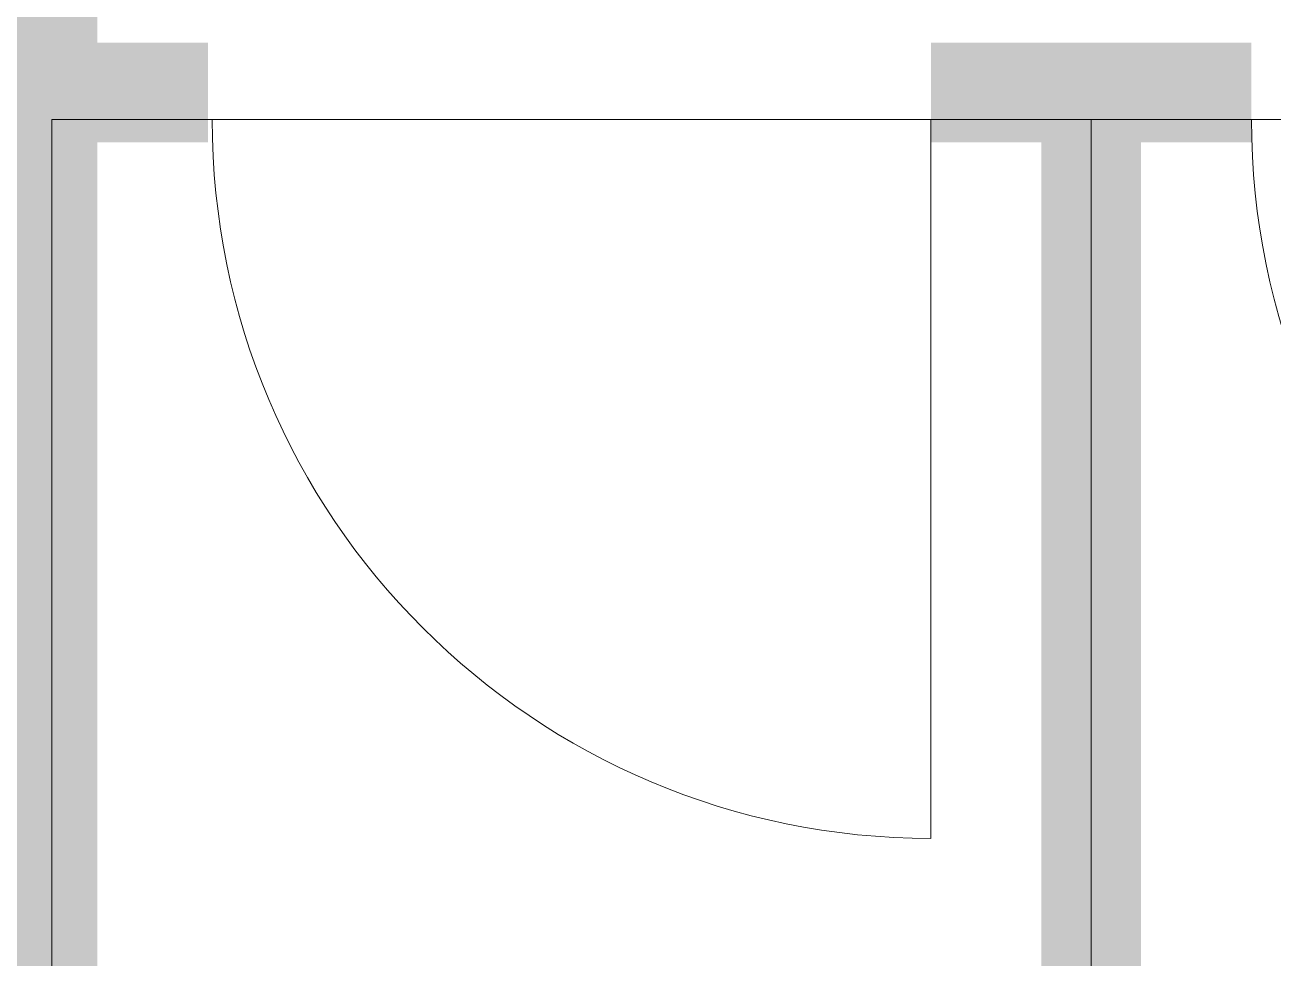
# Model space of a CAD drawing. Header units: millimetres. Extents: x -376000 to 292178, y -193032 to 188048.
# Drawn here: x -233958 to -232830, y -107439 to -106595 of the extents above; entities that cross this region are included whole.
import ezdxf

# ---------------------------------------------------------------- set-up
doc = ezdxf.new("R2010")
doc.units = ezdxf.units.MM
doc.layers.add('02_既存平面-内部建具・サッシ', color=7, linetype='Continuous', lineweight=18)
doc.layers.add('_区分表-C_A：塗（壁）-2 (2D)', color=7, linetype='Continuous', lineweight=5)
doc.layers.add('03_0.15', color=7, linetype='Continuous', lineweight=15, true_color=0x990099)
doc.layers.add('08_ハッチ・色', color=7, linetype='Continuous', lineweight=5, true_color=0x888888)

# ---------------------------------------------------------------- blocks, each defined once
blk = doc.blocks.new('グループ-342')
at = {"layer": '03_0.15', "flags": 128}
blk.add_lwpolyline([(-232994, -106680.4), (-232054, -106680.4), (-232054, -108280.4), (-232994, -108280.4)], close=True, dxfattribs=at)
at = {"layer": '03_0.15'}
blk.add_arc((-232199, -106680.4), 650, 180, 270, dxfattribs=at)
blk = doc.blocks.new('グループ-344')
at = {"layer": '03_0.15'}
blk.add_line((-233139, -106680.4), (-233139, -107330.4), dxfattribs=at)
at = {"layer": '03_0.15', "flags": 128}
blk.add_lwpolyline([(-233934, -106680.4), (-232994, -106680.4), (-232994, -108280.4), (-233934, -108280.4)], close=True, dxfattribs=at)
at = {"layer": '03_0.15'}
blk.add_arc((-233139, -106680.4), 650, 180, 270, dxfattribs=at)
blk = doc.blocks.new('グループ-367')
at = {"layer": '03_0.15', "flags": 128}
blk.add_lwpolyline([(-232994, -106680.4), (-232054, -106680.4), (-232054, -108280.4), (-232994, -108280.4)], close=True, dxfattribs=at)
at = {"layer": '03_0.15'}
blk.add_arc((-232199, -106680.4), 650, 180, 270, dxfattribs=at)
blk = doc.blocks.new('グループ-369')
at = {"layer": '03_0.15'}
blk.add_line((-233139, -106680.4), (-233139, -107330.4), dxfattribs=at)
at = {"layer": '03_0.15', "flags": 128}
blk.add_lwpolyline([(-233934, -106680.4), (-232994, -106680.4), (-232994, -108280.4), (-233934, -108280.4)], close=True, dxfattribs=at)
at = {"layer": '03_0.15'}
blk.add_arc((-233139, -106680.4), 650, 180, 270, dxfattribs=at)
blk = doc.blocks.new('区分表-C_A：塗（壁）-2 (2D)')
at = {"layer": '08_ハッチ・色', "color": 141}
for points in [[(-233892.8, -103180.9), (-233982.8, -103180.9), (-233892.8, -108260.9), (-233982.8, -108260.9)], [(-233892.8, -103180.9), (-233982.8, -103180.9), (-233892.8, -108260.9), (-233982.8, -108260.9)], [(-233892.8, -103180.9), (-233982.8, -103180.9), (-233892.8, -108260.9), (-233982.8, -108260.9)], [(-233892.8, -103180.9), (-233982.8, -103180.9), (-233892.8, -108260.9), (-233982.8, -108260.9)], [(-233892.8, -106610.9), (-233892.8, -106700.9), (-233792.8, -106610.9), (-233792.8, -106700.9)], [(-233892.8, -106610.9), (-233892.8, -106700.9), (-233792.8, -106610.9), (-233792.8, -106700.9)], [(-233892.8, -106610.9), (-233892.8, -106700.9), (-233792.8, -106610.9), (-233792.8, -106700.9)], [(-233892.8, -106610.9), (-233892.8, -106700.9), (-233792.8, -106610.9), (-233792.8, -106700.9)], [(-233139, -106610.9), (-233139, -106700.9), (-233039, -106610.9), (-233039, -106700.9)], [(-233139, -106610.9), (-233139, -106700.9), (-233039, -106610.9), (-233039, -106700.9)], [(-233139, -106610.9), (-233139, -106700.9), (-233039, -106610.9), (-233039, -106700.9)], [(-233139, -106610.9), (-233139, -106700.9), (-233039, -106610.9), (-233039, -106700.9)], [(-232949, -106610.9), (-233039, -106610.9), (-232949, -108260.9), (-233039, -108260.9)], [(-232949, -106610.9), (-233039, -106610.9), (-232949, -108260.9), (-233039, -108260.9)], [(-232949, -106610.9), (-233039, -106610.9), (-232949, -108260.9), (-233039, -108260.9)], [(-232949, -106610.9), (-233039, -106610.9), (-232949, -108260.9), (-233039, -108260.9)], [(-232949, -106610.9), (-232949, -106700.9), (-232849, -106610.9), (-232849, -106700.9)], [(-232949, -106610.9), (-232949, -106700.9), (-232849, -106610.9), (-232849, -106700.9)], [(-232949, -106610.9), (-232949, -106700.9), (-232849, -106610.9), (-232849, -106700.9)], [(-232949, -106610.9), (-232949, -106700.9), (-232849, -106610.9), (-232849, -106700.9)]]:
    blk.add_solid(points, dxfattribs=at)
at = {"layer": '02_既存平面-内部建具・サッシ', "color": 7, "transparency": 33554559}
for name in ['グループ-344', 'グループ-369', 'グループ-342', 'グループ-367']:
    blk.add_blockref(name, (0, 0), dxfattribs=at)

msp = doc.modelspace()

# ---------------------------------------------------------------- block references
at = {"layer": '_区分表-C_A：塗（壁）-2 (2D)'}
msp.add_blockref('区分表-C_A：塗（壁）-2 (2D)', (0, 0), dxfattribs=at)

doc.saveas('drawing.dxf')
